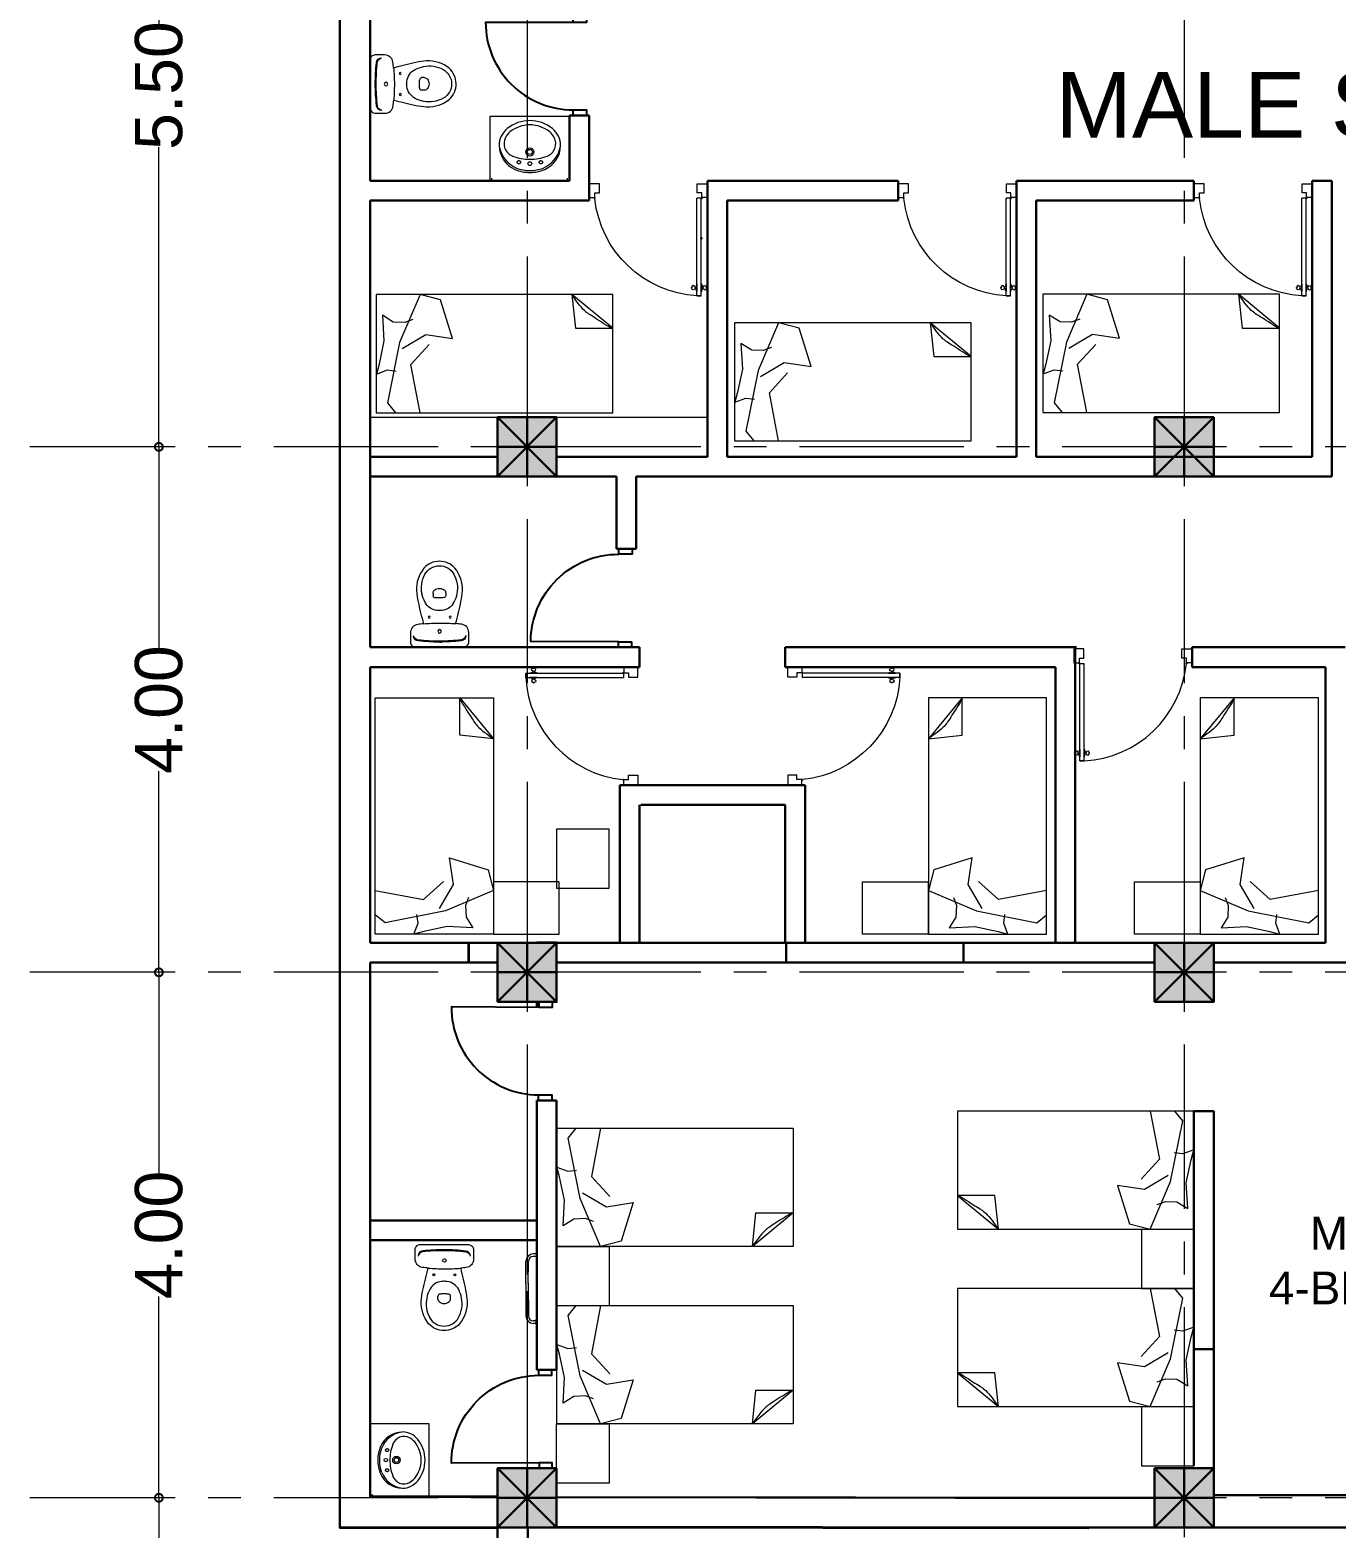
# Model space of a CAD drawing. Header units: metres. Extents: x 319894 to 3389272, y 120 to 6136017.
# Drawn here: x 321531.58 to 321541.52, y 3068016.72 to 3068028.13 of the extents above; entities that cross this region are included whole.
import ezdxf

# ---------------------------------------------------------------- set-up
doc = ezdxf.new("R2010")
doc.units = ezdxf.units.M
doc.header["$MEASUREMENT"] = 0
for name, pattern in [('CENTER', [2, 1.25, -0.25, 0.25, -0.25]), ('HIDDEN', [0.375, 0.25, -0.125]), ('RAYITAS', [0.375, 0.25, -0.125])]:
    doc.linetypes.add(name, pattern=pattern)
doc.layers.get('Defpoints').update_dxf_attribs({"color": 254})
for name, color, linetype, lineweight in [('a_MUEBLE ART', 4, 'Continuous', 5), ('centerline', 255, 'HIDDEN', 5), ('column', 50, 'Continuous', 30), ('DOORS', 4, 'Continuous', 0), ('Fixtures', 31, 'Continuous', 20), ('FURNITURE P 1 200', 255, 'Continuous', 13), ('hatch', 252, 'Continuous', 15), ('Stairs', 31, 'Continuous', 20), ('wall', 4, 'Continuous', 30), ('window-door', 4, 'Continuous', 20)]:
    doc.layers.add(name, color=color, linetype=linetype, lineweight=lineweight)
for name, color, linetype in [('door_cad-block.com', 7, 'Continuous'), ('S-DIM', 7, 'Continuous'), ('TEXT', 255, 'Continuous'), ('TEXT @ 1', 255, 'Continuous')]:
    doc.layers.add(name, color=color, linetype=linetype)
doc.styles.get("Standard").update_dxf_attribs({"font": 'arial.ttf'})
doc.styles.add('TEXTS', font='swissl.ttf')
doc.dimstyles.new('DIMTEXT', dxfattribs={"dimscale": 0.4, "dimtxt": 0.9, "dimasz": 0.3, "dimexe": 0.05, "dimexo": 0.05, "dimgap": 0.05, "dimtad": 0, "dimzin": 1, "dimdsep": 46, "dimtxsty": 'TEXTS', "dimblk": 'DOTSMALL', "dimcen": 0.1, "dimclrd": 256, "dimclre": 6, "dimclrt": 3, "dimadec": 0, "dimazin": 0, "dimtfac": 0.15, "dimtix": 1, "dimtofl": 0, "dimtmove": 1, "dimatfit": 3, "dimldrblk": 'OPEN', "dimfxl": 1, "dimtolj": 1, "dimtzin": 0, "dimarcsym": 0})

# ---------------------------------------------------------------- blocks, each defined once
blk = doc.blocks.new('cell bed1')
at = {"layer": 'Fixtures'}
for p, q in [((2034189, -167492), (2034446, -167181)), ((2034446, -167181), (2034189, -167208)), ((2034189, -167208), (2034189, -167492))]:
    blk.add_line(p, q, dxfattribs=at)
blk.add_lwpolyline([(2034446, -167492), (2034446, -165692), (2033546, -165692), (2033546, -167492)], close=True, dxfattribs=at)
at = {"layer": 'Fixtures', "linetype": 'ByBlock', "lineweight": 0}
for points in [[(2034036, -165889), (2034143, -166070), (2034112, -166274), (2034405, -166182), (2034446, -166026), (2034081, -165870), (2033621, -165778), (2033546, -165839), (2033546, -166026), (2033913, -165956), (2034065, -166095)], [(2034288, -165740), (2034093, -165751), (2033916, -165714), (2033841, -165694), (2033872, -165777), (2033864, -165843)], [(2034256, -165972), (2034233, -165910), (2034237, -165822), (2034288, -165740)]]:
    blk.add_lwpolyline(points, dxfattribs=at)
at = {"layer": 'Fixtures'}
blk.add_open_spline([(2034189, -167483), (2034205, -167455), (2034280, -167338), (2034324, -167266), (2034400, -167213), (2034446, -167181)], degree=3, knots=[58.285176, 58.285176, 58.285176, 58.285176, 153.797631, 253.744613, 409.43508, 409.43508, 409.43508, 409.43508], dxfattribs=at)
blk = doc.blocks.new('_DotSmall')
at = {"color": 0, "linetype": 'ByBlock', "const_width": 0.5}
blk.add_lwpolyline([(-0.0625, 0, 1), (0.0625, 0, 1)], format="xyb", close=True, dxfattribs=at)
blk = doc.blocks.new('*D907')
at = {"layer": 'Defpoints', "color": 0, "transparency": 16777216}
for p in [(322188.093, 3068082.566), (322186.948, 3068077.066), (322186.948, 3068077.066)]:
    blk.add_point(p, dxfattribs=at)
at = {"layer": 'S-DIM', "color": 6, "lineweight": -2, "transparency": 16777216}
for p, q in [((322188.073, 3068082.566), (322186.928, 3068082.566)), ((322186.968, 3068077.066), (322186.968, 3068077.066))]:
    blk.add_line(p, q, dxfattribs=at)
at = {"layer": 'S-DIM', "lineweight": -2, "transparency": 16777216}
for p, q in [((322186.948, 3068082.566), (322186.948, 3068080.283)), ((322186.948, 3068077.066), (322186.948, 3068079.348))]:
    blk.add_line(p, q, dxfattribs=at)
at = {"layer": 'S-DIM', "lineweight": -2, "transparency": 16777216, "xscale": 0.12, "yscale": 0.12, "zscale": 0.12}
for p, rotation in [((322186.948, 3068082.566), 90), ((322186.948, 3068077.066), 270)]:
    blk.add_blockref('_DotSmall', p, dxfattribs=dict(at, rotation=rotation))
at = {"layer": 'S-DIM', "color": 3, "transparency": 16777216, "insert": (322186.948, 3068079.816), "char_height": 0.36, "attachment_point": 5, "rotation": 90, "style": 'TEXTS'}
blk.add_mtext('\\A1;5.50', dxfattribs=at)
blk = doc.blocks.new('_Open')
at = {"color": 0, "linetype": 'ByBlock', "lineweight": -2}
for p, q in [((-1, 0.167), (0, 0)), ((-1, -0.167), (0, 0)), ((0, 0), (-1, 0))]:
    blk.add_line(p, q, dxfattribs=at)
blk = doc.blocks.new('*D893')
at = {"layer": 'Defpoints', "color": 0, "transparency": 16777216}
for p in [(322186.948, 3068077.066), (322186.948, 3068073.066), (322186.948, 3068073.066)]:
    blk.add_point(p, dxfattribs=at)
at = {"layer": 'S-DIM', "lineweight": -2, "transparency": 16777216}
for p, q in [((322186.948, 3068077.066), (322186.948, 3068075.534)), ((322186.948, 3068073.066), (322186.948, 3068074.598))]:
    blk.add_line(p, q, dxfattribs=at)
at = {"layer": 'S-DIM', "color": 6, "lineweight": -2, "transparency": 16777216}
for p, q in [((322186.968, 3068077.066), (322186.968, 3068077.066)), ((322186.968, 3068073.066), (322186.968, 3068073.066))]:
    blk.add_line(p, q, dxfattribs=at)
at = {"layer": 'S-DIM', "lineweight": -2, "transparency": 16777216, "xscale": 0.12, "yscale": 0.12, "zscale": 0.12}
for p, rotation in [((322186.948, 3068077.066), 90), ((322186.948, 3068073.066), 270)]:
    blk.add_blockref('_DotSmall', p, dxfattribs=dict(at, rotation=rotation))
at = {"layer": 'S-DIM', "color": 3, "transparency": 16777216, "insert": (322186.948, 3068075.066), "char_height": 0.36, "attachment_point": 5, "rotation": 90, "style": 'TEXTS'}
blk.add_mtext('\\A1;4.00', dxfattribs=at)
blk = doc.blocks.new('*D894')
at = {"layer": 'Defpoints', "color": 0, "transparency": 16777216}
for p in [(322186.948, 3068073.066), (322186.948, 3068069.066), (322186.948, 3068069.066)]:
    blk.add_point(p, dxfattribs=at)
at = {"layer": 'S-DIM', "lineweight": -2, "transparency": 16777216}
for p, q in [((322186.948, 3068073.066), (322186.948, 3068071.534)), ((322186.948, 3068069.066), (322186.948, 3068070.598))]:
    blk.add_line(p, q, dxfattribs=at)
at = {"layer": 'S-DIM', "color": 6, "lineweight": -2, "transparency": 16777216}
for p, q in [((322186.968, 3068073.066), (322186.968, 3068073.066)), ((322186.968, 3068069.066), (322186.968, 3068069.066))]:
    blk.add_line(p, q, dxfattribs=at)
at = {"layer": 'S-DIM', "lineweight": -2, "transparency": 16777216, "xscale": 0.12, "yscale": 0.12, "zscale": 0.12}
for p, rotation in [((322186.948, 3068073.066), 90), ((322186.948, 3068069.066), 270)]:
    blk.add_blockref('_DotSmall', p, dxfattribs=dict(at, rotation=rotation))
at = {"layer": 'S-DIM', "color": 3, "transparency": 16777216, "insert": (322186.948, 3068071.066), "char_height": 0.36, "attachment_point": 5, "rotation": 90, "style": 'TEXTS'}
blk.add_mtext('\\A1;4.00', dxfattribs=at)
blk = doc.blocks.new('*D895')
at = {"layer": 'Defpoints', "color": 0, "transparency": 16777216}
for p in [(322186.948, 3068069.066), (322186.948, 3068066.066), (322186.948, 3068066.066)]:
    blk.add_point(p, dxfattribs=at)
at = {"layer": 'S-DIM', "lineweight": -2, "transparency": 16777216}
for p, q in [((322186.948, 3068069.066), (322186.948, 3068068.034)), ((322186.948, 3068066.066), (322186.948, 3068067.097))]:
    blk.add_line(p, q, dxfattribs=at)
at = {"layer": 'S-DIM', "color": 6, "lineweight": -2, "transparency": 16777216}
for p, q in [((322186.968, 3068069.066), (322186.968, 3068069.066)), ((322186.968, 3068066.066), (322186.968, 3068066.066))]:
    blk.add_line(p, q, dxfattribs=at)
at = {"layer": 'S-DIM', "lineweight": -2, "transparency": 16777216, "xscale": 0.12, "yscale": 0.12, "zscale": 0.12}
for p, rotation in [((322186.948, 3068069.066), 90), ((322186.948, 3068066.066), 270)]:
    blk.add_blockref('_DotSmall', p, dxfattribs=dict(at, rotation=rotation))
at = {"layer": 'S-DIM', "color": 3, "transparency": 16777216, "insert": (322186.948, 3068067.566), "char_height": 0.36, "attachment_point": 5, "rotation": 90, "style": 'TEXTS'}
blk.add_mtext('\\A1;3.00', dxfattribs=at)
blk = doc.blocks.new('column')
at = {"layer": 'hatch'}
h = blk.add_hatch(color=256, dxfattribs=at)
h.dxf.hatch_style = 1
h.paths.add_polyline_path([(0, 0), (0.45, 0), (0.45, 0.45), (0, 0.45)])
at = {"layer": 'column'}
for p, q in [((0, 0.45), (0.45, 0)), ((0, 0), (0.45, 0.45)), ((0.225, 0.45), (0.225, 0)), ((0, 0.225), (0.45, 0.225))]:
    blk.add_line(p, q, dxfattribs=at)
blk.add_lwpolyline([(0, 0), (0.45, 0), (0.45, 0.45), (0, 0.45)], close=True, dxfattribs=at)
blk = doc.blocks.new('3ftD')
at = {"layer": 'DOORS', "linetype": 'Continuous', "lineweight": 0}
for p, q in [((321543.95, 3067888.016), (321543.95, 3067887.91)), ((321544.85, 3067888.016), (321544.85, 3067887.91)), ((321543.997, 3067887.906), (321544.03, 3067887.906)), ((321543.997, 3067887.163), (321543.997, 3067887.906)), ((321544.03, 3067887.163), (321544.03, 3067887.906)), ((321543.996, 3067887.163), (321544.03, 3067887.163)), ((321544.03, 3067887.163), (321543.997, 3067887.163))]:
    blk.add_line(p, q, dxfattribs=at)
for points in [[(321543.95, 3067887.91), (321543.993, 3067887.91), (321543.993, 3067887.946), (321544.028, 3067887.946), (321544.028, 3067888.016), (321543.95, 3067888.016)], [(321544.85, 3067887.91), (321544.807, 3067887.91), (321544.807, 3067887.946), (321544.773, 3067887.946), (321544.773, 3067888.016), (321544.85, 3067888.016)]]:
    blk.add_lwpolyline(points, dxfattribs=at)
for points in [[(321543.955, 3067887.226), (321543.958, 3067887.226), (321543.958, 3067887.222), (321543.955, 3067887.222)], [(321544.071, 3067887.226), (321544.068, 3067887.226), (321544.068, 3067887.222), (321544.071, 3067887.222)]]:
    blk.add_lwpolyline(points, close=True, dxfattribs=at)
for points in [[(321543.996, 3067887.198), (321543.996, 3067887.253), (321543.987, 3067887.228), (321543.983, 3067887.228, -0.414214), (321543.98, 3067887.231, 0.990713), (321543.958, 3067887.228), (321543.958, 3067887.22)], [(321543.996, 3067887.25), (321543.996, 3067887.195), (321543.987, 3067887.219), (321543.983, 3067887.219, 0.414214), (321543.98, 3067887.217, -0.990713), (321543.958, 3067887.22), (321543.958, 3067887.228)], [(321544.03, 3067887.198), (321544.03, 3067887.253), (321544.039, 3067887.228), (321544.043, 3067887.228, 0.414214), (321544.046, 3067887.231, -0.990713), (321544.068, 3067887.228), (321544.068, 3067887.22)], [(321544.03, 3067887.25), (321544.03, 3067887.195), (321544.039, 3067887.219), (321544.043, 3067887.219, -0.414214), (321544.046, 3067887.217, 0.990713), (321544.068, 3067887.22), (321544.068, 3067887.228)]]:
    blk.add_lwpolyline(points, format="xyb", dxfattribs=at)
for centre in [(321543.993, 3067887.906), (321544.808, 3067887.906)]:
    blk.add_circle(centre, 0.00366, dxfattribs=at)
at = {"layer": 'window-door'}
blk.add_arc((321543.984, 3067887.99), 0.828, 273.1587, 353.9278, dxfattribs=at)
blk = doc.blocks.new('*U951')
at = {"color": 0, "linetype": 'ByBlock', "ltscale": 10}
blk.add_lwpolyline([(-850, 0), (-850, 800, -0.414214), (-50, 0)], format="xyb", dxfattribs=at)
at = {"color": 0}
for points in [[(-900, 0), (-850, 0), (-850, -121), (-900, -121)], [(-50, 0), (0, 0), (0, -121), (-50, -121)]]:
    blk.add_lwpolyline(points, close=True, dxfattribs=at)
blk = doc.blocks.new('ca_ba_wc057')
at = {"layer": 'a_MUEBLE ART', "color": 8}
for p, q in [((0, -4), (-1.1, -4)), ((0, -4), (1.1, -4)), ((-4.8, -41.3), (-4.8, -39.3)), ((4.8, -41.3), (4.8, -39.3))]:
    blk.add_line(p, q, dxfattribs=at)
at = {"layer": 'a_MUEBLE ART'}
blk.add_lwpolyline([(-16.3, -34.8, -0.017322), (-12.2, -18, -0.007818), (-16.6, -17.5, -0.379899), (-22.2, -11.2), (-22.2, -4, -0.414214), (-18.2, 0), (0, 0), (18.2, 0, -0.414214), (22.2, -4), (22.2, -11.2, -0.379899), (16.6, -17.5, -0.007818), (12.2, -18, -0.017322), (16.3, -34.8, -0.034533), (17.5, -43, -0.180901), (11.8, -60.3, -0.210568), (0, -65.5, -0.210568), (-11.8, -60.3, -0.180901), (-17.5, -43, -0.034533)], format="xyb", close=True, dxfattribs=at)
at = {"layer": 'a_MUEBLE ART', "color": 8}
for centre, radius in [((0, -12.2), 1.35), ((0, -12.2), 1.35), ((-8, -23), 0.75), ((8, -23), 0.75)]:
    blk.add_circle(centre, radius, dxfattribs=at)
for centre, radius, start, end in [((-16, -8.9), 4, 96.2719, 180), ((-16, -9.6), 4, 96.2141, 169.7572), ((0, -154), 149.3, 90, 96.3306), ((0, -154), 150, 90, 96.2719), ((0, -154), 150, 83.7281, 90), ((0, -154), 149.3, 83.6694, 90), ((16, -8.9), 4, 0, 83.7281), ((16, -9.6), 4, 10.2428, 83.7859), ((-3.3, -39.3), 1.5, 96.6492, 180), ((-1.8, -41.3), 3, 180, 233.1301), ((0, -38.9), 6, 233.1301, 270), ((0, -67.6), 30, 90, 96.6492), ((0, -67.6), 30, 83.3508, 90), ((0, -38.9), 6, 270, 306.8699), ((3.3, -39.3), 1.5, 0, 83.3508), ((1.8, -41.3), 3, 306.8699, 0)]:
    blk.add_arc(centre, radius, start, end, dxfattribs=at)
at = {"layer": 'a_MUEBLE ART'}
for centre, radius, start, end in [((0, 121.9), 140.4, 264.9986, 270), ((0, 121.9), 140.4, 270, 275.0014), ((-0.7, -39.6), 11.6, 96.2419, 152.5973), ((0, -46), 18, 90, 96.2419), ((0, -46), 18, 83.7581, 90), ((0.7, -39.6), 11.6, 27.4027, 83.7581), ((7.9, -45.1), 21.6, 168.3805, 209.1161), ((11.2, -45.8), 25, 152.5973, 168.3805), ((-11.2, -45.8), 25, 11.6195, 27.4027), ((-7.9, -45.1), 21.6, 330.8839, 11.6195), ((0, -49.5), 12.6, 209.1161, 270), ((0, -49.5), 12.6, 270, 330.8839)]:
    blk.add_arc(centre, radius, start, end, dxfattribs=at)
blk = doc.blocks.new('*U950')
at = {"color": 0, "linetype": 'ByBlock', "ltscale": 10}
blk.add_lwpolyline([(-50, 0), (-50, 800, 0.414214), (-850, 0)], format="xyb", dxfattribs=at)
at = {"color": 0}
for points in [[(-900, 0), (-850, 0), (-850, -121), (-900, -121)], [(-50, 0), (0, 0), (0, -121), (-50, -121)]]:
    blk.add_lwpolyline(points, close=True, dxfattribs=at)
blk = doc.blocks.new('FINAL GRIDTOP FLOOR')
at = {"layer": 'centerline', "linetype": 'CENTER'}
for p, q in [((322189.75, 3068092.516), (322189.75, 3068054.857)), ((322194.75, 3068092.516), (322194.75, 3068054.857)), ((322233.073, 3068077.066), (322185.967, 3068077.066)), ((322233.073, 3068073.066), (322185.967, 3068073.066)), ((322233.073, 3068069.066), (322185.967, 3068069.066)), ((322233.073, 3068069.066), (322185.967, 3068069.066))]:
    blk.add_line(p, q, dxfattribs=at)
at = {"layer": 'wall'}
for p in [(322189.525, 3068076.841), (322194.525, 3068076.841), (322189.525, 3068072.841), (322194.525, 3068072.841), (322189.525, 3068068.841), (322194.525, 3068068.841)]:
    blk.add_blockref('column', p, dxfattribs=at)
at = {"layer": 'S-DIM'}
for base, p1, p2, picture, middle in [((322186.948, 3068077.066), (322188.093, 3068082.566), (322186.948, 3068077.066), '*D907', (322186.948, 3068079.816)), ((322186.948, 3068073.066), (322186.948, 3068077.066), (322186.948, 3068073.066), '*D893', (322186.948, 3068075.066)), ((322186.948, 3068069.066), (322186.948, 3068073.066), (322186.948, 3068069.066), '*D894', (322186.948, 3068071.066)), ((322186.948, 3068066.066), (322186.948, 3068069.066), (322186.948, 3068066.066), '*D895', (322186.948, 3068067.566))]:
    dim = blk.add_linear_dim(base=base, p1=p1, p2=p2, angle=90, dimstyle='DIMTEXT', dxfattribs=at)
    dim.commit()
    dim.dimension.update_dxf_attribs({"geometry": picture, "text_midpoint": middle})

msp = doc.modelspace()

# ---------------------------------------------------------------- linework, layer by layer
at = {"layer": 'a_MUEBLE ART', "color": 8}
for p, q in [((321535.095, 3068026.979), (321535.095, 3068027)), ((321535.67, 3068026.979), (321535.67, 3068027)), ((321534.168, 3068016.977), (321534.188, 3068016.977))]:
    msp.add_line(p, q, dxfattribs=at)
at = {"layer": 'a_MUEBLE ART'}
msp.add_lwpolyline([(321535.537, 3068026.979), (321535.082, 3068026.979), (321535.082, 3068027.471), (321535.686, 3068027.471), (321535.686, 3068026.979), (321535.67, 3068026.979)], dxfattribs=at)
msp.add_lwpolyline([(321534.168, 3068017.517), (321534.168, 3068016.964), (321534.618, 3068016.964), (321534.618, 3068017.517)], close=True, dxfattribs=at)
at = {"layer": 'a_MUEBLE ART', "color": 8}
for centre, radius in [((321535.384, 3068027.199), 0.0313), ((321535.384, 3068027.199), 0.0192), ((321535.384, 3068027.11), 0.0146), ((321534.288, 3068017.241), 0.0133), ((321534.369, 3068017.241), 0.0286), ((321534.369, 3068017.241), 0.0175)]:
    msp.add_circle(centre, radius, dxfattribs=at)
at = {"layer": 'a_MUEBLE ART', "color": 8, "linetype": 'RAYITAS'}
for centre, radius in [((321535.301, 3068027.121), 0.0125), ((321535.468, 3068027.121), 0.0125), ((321534.298, 3068017.317), 0.0114), ((321534.298, 3068017.164), 0.0114)]:
    msp.add_circle(centre, radius, dxfattribs=at)
at = {"layer": 'a_MUEBLE ART'}
for centre, radius, start, end in [((321535.364, 3068027.275), 0.215, 187.4953, 187.4953), ((321535.404, 3068027.275), 0.215, 352.5047, 352.5047), ((321535.384, 3068027.165), 0.273, 90, 129.0829), ((321535.384, 3068027.165), 0.273, 50.9171, 90), ((321535.317, 3068027.247), 0.167, 129.0829, 180), ((321535.289, 3068027.262), 0.101, 152.931, 249.6415), ((321535.317, 3068027.247), 0.134, 129.0829, 152.931), ((321535.384, 3068027.165), 0.24, 90, 129.0829), ((321535.384, 3068027.165), 0.24, 50.9171, 90), ((321535.48, 3068027.262), 0.101, 290.3585, 27.069), ((321535.451, 3068027.247), 0.134, 27.069, 50.9171), ((321535.451, 3068027.247), 0.167, 0, 50.9171), ((321535.347, 3068027.247), 0.196, 180, 247.2856), ((321535.364, 3068027.275), 0.215, 190.9967, 247.8207), ((321535.404, 3068027.275), 0.215, 292.1793, 349.0033), ((321535.422, 3068027.247), 0.196, 292.7144, 0), ((321535.384, 3068027.519), 0.376, 249.6415, 270), ((321535.384, 3068027.519), 0.376, 270, 290.3585), ((321535.384, 3068027.337), 0.294, 247.2856, 270), ((321535.384, 3068027.337), 0.28, 248.7467, 270), ((321535.384, 3068027.337), 0.28, 270, 291.2533), ((321535.384, 3068027.337), 0.294, 270, 292.7144), ((321534.439, 3068017.259), 0.197, 97.4784, 97.4784), ((321534.439, 3068017.222), 0.197, 262.4878, 262.4878), ((321534.413, 3068017.275), 0.179, 89.9831, 157.2687), ((321534.439, 3068017.259), 0.197, 100.9799, 157.8039), ((321534.427, 3068017.328), 0.0927, 62.9141, 159.6246), ((321534.413, 3068017.302), 0.153, 39.066, 89.9831), ((321534.413, 3068017.302), 0.122, 39.066, 62.9141), ((321534.338, 3068017.241), 0.249, 359.9831, 39.066), ((321534.495, 3068017.241), 0.268, 157.2687, 179.9831), ((321534.495, 3068017.241), 0.256, 158.7299, 179.9831), ((321534.662, 3068017.24), 0.343, 159.6246, 179.9831), ((321534.338, 3068017.241), 0.219, 359.9831, 39.066), ((321534.495, 3068017.241), 0.268, 179.9831, 202.6975), ((321534.495, 3068017.241), 0.256, 179.9831, 201.2364), ((321534.662, 3068017.24), 0.343, 179.9831, 200.3416), ((321534.338, 3068017.241), 0.219, 320.9002, 359.9831), ((321534.338, 3068017.241), 0.249, 320.9002, 359.9831), ((321534.413, 3068017.206), 0.179, 202.6975, 269.9831), ((321534.439, 3068017.222), 0.197, 202.1624, 258.9864), ((321534.427, 3068017.153), 0.0927, 200.3416, 297.0521), ((321534.413, 3068017.18), 0.153, 269.9831, 320.9002), ((321534.413, 3068017.18), 0.122, 297.0521, 320.9002)]:
    msp.add_arc(centre, radius, start, end, dxfattribs=at)
at = {"layer": 'centerline', "linetype": 'CENTER'}
for p, q in [((321535.363, 3068020.728), (321535.363, 3068020.688)), ((321535.363, 3068020.727), (321535.363, 3068020.688)), ((321535.363, 3068020.027), (321535.363, 3068017.178)), ((321535.363, 3068020.027), (321535.363, 3068017.177)), ((321535.363, 3068016.729), (321535.363, 3068016.512))]:
    msp.add_line(p, q, dxfattribs=at)
at = {"layer": 'Fixtures'}
for points in [[(321534.168, 3068025.179), (321535.138, 3068025.179), (321535.138, 3068024.879), (321534.168, 3068024.879)], [(321535.588, 3068025.179), (321536.736, 3068025.179), (321536.736, 3068024.879), (321535.588, 3068024.879)], [(321535.988, 3068022.044), (321535.588, 3068022.044), (321535.588, 3068021.594), (321535.988, 3068021.594)], [(321535.608, 3068021.244), (321535.608, 3068021.644), (321535.108, 3068021.644), (321535.108, 3068021.244)], [(321535.608, 3068021.244), (321535.608, 3068021.644), (321535.108, 3068021.644), (321535.108, 3068021.244)], [(321537.916, 3068021.244), (321537.916, 3068021.644), (321538.416, 3068021.644), (321538.416, 3068021.244)], [(321537.916, 3068021.244), (321537.916, 3068021.644), (321538.416, 3068021.644), (321538.416, 3068021.244)], [(321539.986, 3068021.244), (321539.986, 3068021.644), (321540.486, 3068021.644), (321540.486, 3068021.244)], [(321539.986, 3068021.244), (321539.986, 3068021.644), (321540.486, 3068021.644), (321540.486, 3068021.244)], [(321540.038, 3068018.547), (321540.438, 3068018.547), (321540.438, 3068018.997), (321540.038, 3068018.997)], [(321535.988, 3068018.416), (321535.588, 3068018.416), (321535.588, 3068018.866), (321535.988, 3068018.866)], [(321540.038, 3068017.197), (321540.438, 3068017.197), (321540.438, 3068017.647), (321540.038, 3068017.647)], [(321535.988, 3068017.066), (321535.588, 3068017.066), (321535.588, 3068017.516), (321535.988, 3068017.516)]]:
    msp.add_lwpolyline(points, close=True, dxfattribs=at)
at = {"layer": 'FURNITURE P 1 200'}
for p, q in [((321535.354, 3068018.589), (321535.354, 3068018.753)), ((321535.372, 3068018.589), (321535.373, 3068018.753)), ((321535.433, 3068018.81), (321535.41, 3068018.81)), ((321535.433, 3068018.791), (321535.41, 3068018.791)), ((321535.438, 3068018.819), (321535.433, 3068018.819)), ((321535.433, 3068018.819), (321535.433, 3068018.782)), ((321535.433, 3068018.782), (321535.438, 3068018.782)), ((321535.438, 3068018.782), (321535.438, 3068018.819)), ((321535.354, 3068018.589), (321535.354, 3068018.339)), ((321535.372, 3068018.589), (321535.373, 3068018.339)), ((321535.433, 3068018.301), (321535.41, 3068018.301)), ((321535.433, 3068018.273), (321535.433, 3068018.31)), ((321535.433, 3068018.31), (321535.438, 3068018.31)), ((321535.438, 3068018.31), (321535.438, 3068018.273)), ((321535.433, 3068018.282), (321535.41, 3068018.282)), ((321535.438, 3068018.273), (321535.433, 3068018.273))]:
    msp.add_line(p, q, dxfattribs=at)
for centre, radius, start, end in [((321535.41, 3068018.754), 0.0561, 90.1975, 180.1975), ((321535.41, 3068018.754), 0.0374, 90.1975, 180.1975), ((321535.41, 3068018.338), 0.0561, 179.8025, 269.8025), ((321535.41, 3068018.338), 0.0374, 179.8025, 269.8025)]:
    msp.add_arc(centre, radius, start, end, dxfattribs=at)
at = {"layer": 'wall'}
for p, q in [((321533.938, 3068020.884), (321533.938, 3068030.379)), ((321534.168, 3068028.227), (321534.168, 3068026.979)), ((321534.168, 3068027.028), (321534.168, 3068028.028)), ((321534.168, 3068027.028), (321534.168, 3068028.028)), ((321535.686, 3068026.979), (321535.686, 3068027.477)), ((321535.836, 3068027.477), (321535.686, 3068027.477)), ((321535.836, 3068026.829), (321535.836, 3068027.477)), ((321534.168, 3068026.979), (321535.686, 3068026.979)), ((321536.736, 3068026.979), (321538.188, 3068026.979)), ((321536.736, 3068026.979), (321536.736, 3068024.879)), ((321538.188, 3068026.979), (321538.188, 3068026.829)), ((321539.088, 3068026.979), (321540.438, 3068026.979)), ((321539.088, 3068026.979), (321539.088, 3068024.879)), ((321540.438, 3068026.979), (321540.438, 3068026.829)), ((321541.338, 3068026.979), (321541.488, 3068026.979)), ((321541.338, 3068026.979), (321541.338, 3068024.879)), ((321541.488, 3068026.979), (321541.488, 3068024.729)), ((321534.168, 3068026.829), (321535.836, 3068026.829)), ((321534.168, 3068026.829), (321534.168, 3068023.428)), ((321536.886, 3068026.829), (321538.188, 3068026.829)), ((321536.886, 3068026.829), (321536.886, 3068024.879)), ((321539.238, 3068026.829), (321540.438, 3068026.829)), ((321539.238, 3068026.829), (321539.238, 3068024.879)), ((321534.168, 3068023.428), (321534.168, 3068026.728)), ((321534.168, 3068023.428), (321534.168, 3068026.728)), ((321534.168, 3068024.879), (321535.138, 3068024.879)), ((321535.588, 3068024.879), (321536.736, 3068024.879)), ((321536.886, 3068024.879), (321539.088, 3068024.879)), ((321539.238, 3068024.879), (321540.138, 3068024.879)), ((321540.088, 3068024.879), (321541.338, 3068024.879)), ((321534.168, 3068024.729), (321535.138, 3068024.729)), ((321534.388, 3068024.729), (321535.138, 3068024.729)), ((321535.588, 3068024.729), (321536.043, 3068024.729)), ((321535.588, 3068024.729), (321536.043, 3068024.729)), ((321536.043, 3068024.729), (321536.043, 3068024.178)), ((321536.193, 3068024.178), (321536.193, 3068024.729)), ((321536.193, 3068024.729), (321540.138, 3068024.729)), ((321540.088, 3068024.729), (321541.488, 3068024.729)), ((321536.193, 3068024.178), (321536.043, 3068024.178)), ((321534.168, 3068023.428), (321536.218, 3068023.428)), ((321535.969, 3068023.428), (321534.169, 3068023.428)), ((321536.218, 3068023.428), (321536.218, 3068023.278)), ((321537.328, 3068023.278), (321537.328, 3068023.428)), ((321537.328, 3068023.428), (321539.543, 3068023.428)), ((321539.533, 3068021.178), (321539.533, 3068023.428)), ((321540.423, 3068023.278), (321540.423, 3068023.428)), ((321540.423, 3068023.428), (321541.588, 3068023.428)), ((321534.168, 3068021.178), (321534.168, 3068023.278)), ((321534.168, 3068022.753), (321534.168, 3068023.278)), ((321534.168, 3068023.278), (321534.168, 3068021.178)), ((321534.168, 3068021.178), (321534.168, 3068023.278)), ((321534.168, 3068023.278), (321536.218, 3068023.278)), ((321537.328, 3068023.278), (321539.383, 3068023.278)), ((321539.383, 3068021.178), (321539.383, 3068023.278)), ((321540.423, 3068023.278), (321541.438, 3068023.278)), ((321541.438, 3068021.178), (321541.438, 3068023.278)), ((321536.068, 3068022.378), (321536.068, 3068021.178)), ((321536.068, 3068022.378), (321536.218, 3068022.378)), ((321537.478, 3068022.378), (321536.203, 3068022.378)), ((321537.328, 3068022.378), (321537.478, 3068022.378)), ((321537.478, 3068021.178), (321537.478, 3068022.378)), ((321536.218, 3068022.228), (321536.218, 3068021.178)), ((321537.328, 3068022.228), (321536.228, 3068022.228)), ((321537.328, 3068021.178), (321537.328, 3068022.228)), ((321535.588, 3068021.931), (321535.588, 3068021.932)), ((321535.138, 3068021.179), (321534.168, 3068021.179)), ((321535.138, 3068021.179), (321534.168, 3068021.179)), ((321534.168, 3068021.179), (321535.14, 3068021.179)), ((321535.14, 3068021.179), (321534.168, 3068021.179)), ((321534.918, 3068021.179), (321534.918, 3068021.029)), ((321535.138, 3068021.179), (321534.918, 3068021.179)), ((321534.918, 3068021.178), (321534.918, 3068021.028)), ((321535.138, 3068021.178), (321534.918, 3068021.178)), ((321534.919, 3068021.179), (321534.919, 3068021.029)), ((321535.139, 3068021.179), (321534.919, 3068021.179)), ((321535.438, 3068021.181), (321535.588, 3068021.181)), ((321535.587, 3068021.179), (321539.373, 3068021.179)), ((321539.373, 3068021.179), (321535.587, 3068021.179)), ((321537.335, 3068021.179), (321535.588, 3068021.179)), ((321537.335, 3068021.179), (321535.588, 3068021.179)), ((321537.335, 3068021.178), (321535.588, 3068021.178)), ((321537.335, 3068021.178), (321535.588, 3068021.178)), ((321536.353, 3068021.179), (321535.593, 3068021.179)), ((321537.258, 3068021.179), (321535.603, 3068021.179)), ((321537.335, 3068021.179), (321537.335, 3068021.029)), ((321537.335, 3068021.178), (321537.335, 3068021.028)), ((321538.648, 3068021.179), (321537.757, 3068021.179)), ((321539.383, 3068021.179), (321538.598, 3068021.179)), ((321538.685, 3068021.179), (321538.685, 3068021.029)), ((321538.685, 3068021.179), (321540.138, 3068021.179)), ((321538.685, 3068021.178), (321538.685, 3068021.028)), ((321538.685, 3068021.178), (321540.138, 3068021.178)), ((321539.383, 3068021.179), (321538.758, 3068021.179)), ((321539.64, 3068021.179), (321539.533, 3068021.179)), ((321540.138, 3068021.179), (321539.533, 3068021.179)), ((321540.789, 3068021.179), (321540.588, 3068021.179)), ((321540.588, 3068021.179), (321541.438, 3068021.179)), ((321541.438, 3068021.179), (321540.588, 3068021.179)), ((321535.138, 3068021.029), (321534.168, 3068021.029)), ((321535.138, 3068021.029), (321534.168, 3068021.029)), ((321534.168, 3068021.029), (321535.138, 3068021.029)), ((321535.138, 3068021.029), (321534.168, 3068021.029)), ((321534.168, 3068016.954), (321534.168, 3068021.029)), ((321534.168, 3068016.962), (321534.168, 3068021.028)), ((321534.168, 3068016.953), (321534.168, 3068021.028)), ((321535.138, 3068021.029), (321534.918, 3068021.029)), ((321535.138, 3068021.028), (321534.918, 3068021.028)), ((321535.139, 3068021.029), (321534.919, 3068021.029)), ((321535.588, 3068021.029), (321540.138, 3068021.029)), ((321540.138, 3068021.029), (321535.588, 3068021.029)), ((321536.353, 3068021.029), (321535.588, 3068021.029)), ((321537.335, 3068021.029), (321535.588, 3068021.029)), ((321537.335, 3068021.029), (321535.588, 3068021.029)), ((321537.335, 3068021.028), (321535.588, 3068021.028)), ((321537.335, 3068021.028), (321535.588, 3068021.028)), ((321537.258, 3068021.029), (321535.598, 3068021.029)), ((321540.138, 3068021.029), (321537.747, 3068021.029)), ((321538.685, 3068021.029), (321540.138, 3068021.029)), ((321538.685, 3068021.028), (321540.138, 3068021.028)), ((321540.138, 3068021.029), (321538.748, 3068021.029)), ((321540.789, 3068021.029), (321540.588, 3068021.029)), ((321540.588, 3068021.029), (321541.588, 3068021.029)), ((321544.188, 3068021.029), (321540.588, 3068021.029)), ((321535.438, 3068020.727), (321535.438, 3068020.687)), ((321535.438, 3068019.978), (321535.438, 3068017.929)), ((321535.588, 3068019.978), (321535.438, 3068019.978)), ((321535.588, 3068019.978), (321535.588, 3068017.929)), ((321540.438, 3068019.897), (321540.438, 3068017.197)), ((321540.438, 3068019.897), (321540.588, 3068019.897)), ((321540.588, 3068019.897), (321540.588, 3068017.179)), ((321534.168, 3068019.066), (321535.438, 3068019.066)), ((321534.168, 3068018.916), (321535.438, 3068018.916)), ((321540.438, 3068018.086), (321540.588, 3068018.086)), ((321535.438, 3068017.929), (321535.588, 3068017.929)), ((321535.588, 3068017.179), (321535.588, 3068017.178)), ((321540.438, 3068017.179), (321540.438, 3068017.178)), ((321540.588, 3068017.179), (321540.588, 3068017.178)), ((321535.138, 3068016.964), (321534.168, 3068016.965)), ((321535.138, 3068016.964), (321534.168, 3068016.965)), ((321535.138, 3068016.963), (321534.168, 3068016.964)), ((321535.138, 3068016.961), (321534.168, 3068016.962)), ((321540.138, 3068016.953), (321535.588, 3068016.959)), ((321540.138, 3068016.953), (321535.588, 3068016.959)), ((321540.138, 3068016.952), (321535.588, 3068016.958)), ((321540.588, 3068016.973), (321543.597, 3068016.973)), ((321540.938, 3068016.968), (321540.938, 3068016.967)), ((321539.638, 3068016.727), (321535.588, 3068016.732)), ((321539.638, 3068016.727), (321535.588, 3068016.732)), ((321539.638, 3068016.724), (321535.588, 3068016.729)), ((321539.638, 3068016.724), (321535.588, 3068016.729)), ((321543.367, 3068016.729), (321538.283, 3068016.729)), ((321544.338, 3068016.729), (321538.283, 3068016.729)), ((321543.373, 3068016.727), (321540.088, 3068016.727)), ((321543.373, 3068016.727), (321540.088, 3068016.727))]:
    msp.add_line(p, q, dxfattribs=at)
for points in [[(321535.138, 3068016.729), (321533.938, 3068016.729), (321533.938, 3068021.031)], [(321535.138, 3068016.728), (321533.938, 3068016.728), (321533.938, 3068021.03)], [(321535.138, 3068016.726), (321533.938, 3068016.726), (321533.938, 3068021.028)], [(321535.138, 3068007.678), (321535.138, 3068016.728), (321535.138, 3068016.728), (321535.138, 3068016.728)], [(321535.368, 3068007.678), (321535.368, 3068016.728)]]:
    msp.add_lwpolyline(points, dxfattribs=at)
msp.add_point((321536.69, 3068026.541), dxfattribs=at)

# ---------------------------------------------------------------- block references
for p, xscale, yscale, zscale, rotation in [((321534.168, 3068027.715), -0.00999999999999999, 0.00999999999999999, 0.00999999999999999, 90.24869502319679), ((321534.698, 3068023.428), -0.009999999999999988, 0.009999999999999988, 0.009999999999999988, 180.2486950231969), ((321534.734, 3068018.882), 0.009999999999999992, 0.009999999999999992, 0.009999999999999992, 359.7513049768033)]:
    msp.add_blockref('ca_ba_wc057', p, dxfattribs=dict(xscale=xscale, yscale=yscale, zscale=zscale, rotation=rotation))
at = {"layer": 'centerline'}
msp.add_blockref('FINAL GRIDTOP FLOOR', (-654.387, -52.112), dxfattribs=at)
at = {"layer": 'door_cad-block.com'}
for name, p, xscale, yscale, zscale, rotation in [('*U950', (321535.714, 3068028.227), 0.0008333333304356342, 0.0008333333304356342, 0.0008333333304356342, 89.99999964107), ('*U951', (321536.061, 3068024.178), 0.0008333333318616671, 0.0008333333318616671, 0.0008333333318616671, 89.75130448807185), ('*U950', (321535.454, 3068020.729), 0.0008333333318616671, 0.0008333333318616671, 0.0008333333318616671, 89.75130448807185), ('*U950', (321535.454, 3068017.178), -0.0008333333318616671, 0.0008333333318616671, 0.0008333333318616671, 90.24869551192815)]:
    msp.add_blockref(name, p, dxfattribs=dict(at, xscale=xscale, yscale=yscale, zscale=zscale, rotation=rotation))
at = {"layer": 'Fixtures'}
for p, xscale, yscale, zscale, rotation in [((321368.518, 3065991.611), 0.001000027668465999, 0.001000027668465999, 0.001000027668465999, 89.99999999999999), ((321373.592, 3065991.613), 0.001000027668465999, 0.001000027668465999, 0.001000027668465999, 89.99999999999999), ((321371.246, 3065991.397), 0.001000027668465999, 0.001000027668465999, 0.001000027668465999, 89.99999999999999), ((319500.605, 3067855.547), -0.001000027668466002, 0.001000027668466002, 0.001000027668466002, 180), ((323572.919, 3067855.547), 0.001000027668466002, 0.001000027668466002, 0.001000027668466002, 180), ((323574.988, 3067855.547), 0.001000027668466002, 0.001000027668466002, 0.001000027668466002, 180), ((321706.135, 3070053.5), 0.001000027668465999, 0.001000027668465999, 0.001000027668465999, 270), ((321369.892, 3070053.369), -0.001000027668465999, 0.001000027668465999, 0.001000027668465999, 90), ((321706.135, 3070052.15), 0.001000027668465999, 0.001000027668465999, 0.001000027668465999, 270), ((321369.892, 3070052.019), -0.001000027668465999, 0.001000027668465999, 0.001000027668465999, 90)]:
    msp.add_blockref('cell bed1', p, dxfattribs=dict(at, xscale=xscale, yscale=yscale, zscale=zscale, rotation=rotation))
at = {"layer": 'Stairs', "xscale": -1}
for p in [(643080.686, 138.941), (643083.038, 138.941), (643085.288, 138.941)]:
    msp.add_blockref('3ftD', p, dxfattribs=at)
at = {"layer": 'Stairs'}
msp.add_blockref('3ftD', (-4.427, 135.4), dxfattribs=at)
at = {"layer": 'Stairs', "rotation": 270}
msp.add_blockref('3ftD', (-2746351.81, 3389567.228), dxfattribs=at)
at = {"layer": 'Stairs', "xscale": -1, "rotation": 90}
msp.add_blockref('3ftD', (3389425.363, 3389567.228), dxfattribs=at)

# ---------------------------------------------------------------- texts
at = {"layer": 'TEXT', "linetype": 'Continuous', "insert": (321542.27, 3068019.093), "char_height": 0.25, "width": 8.64196, "attachment_point": 3, "rotation": 0.0009}
msp.add_mtext('MALE\\P4-BEDS', dxfattribs=at)
at = {"layer": 'TEXT @ 1', "linetype": 'Continuous', "insert": (321543.304, 3068027.301), "char_height": 0.5, "width": 8.64196, "attachment_point": 9, "rotation": 359.9991}
msp.add_mtext('MALE STAY', dxfattribs=at)

doc.saveas('drawing.dxf')
